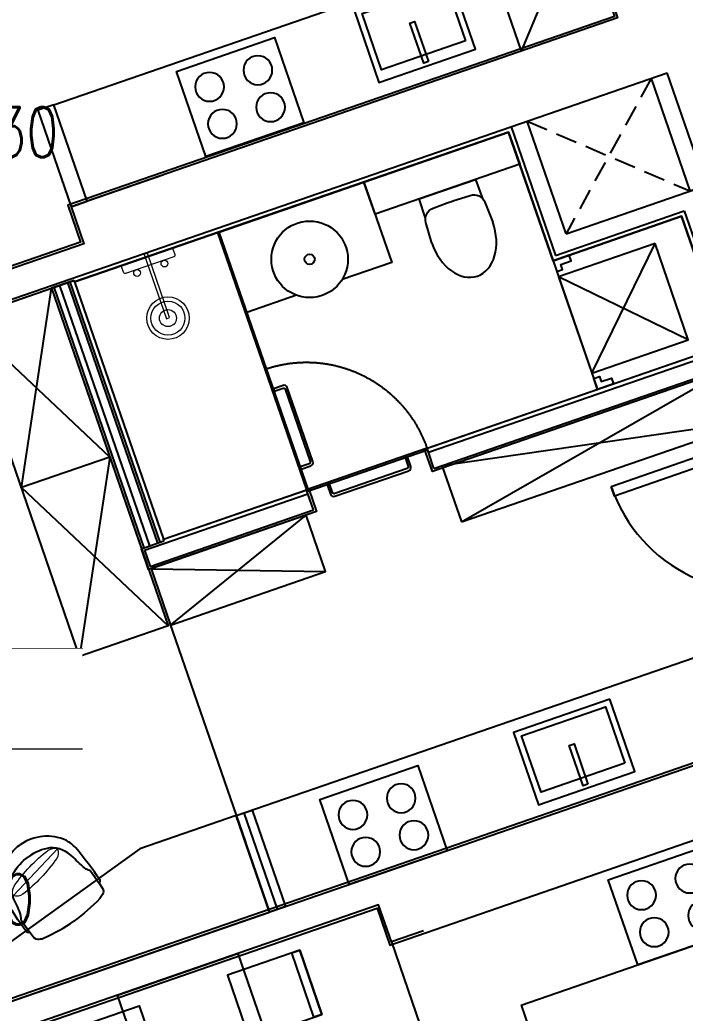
# Model space of a CAD drawing. Header units: millimetres. Extents: x -361702973 to 361248309, y -356458554 to 356543577.
# Drawn here: x 115272 to 119184, y 17413 to 23251 of the extents above; entities that cross this region are included whole.
import ezdxf
from ezdxf.enums import TextEntityAlignment as Align
from ezdxf.xclip import XClip

# ---------------------------------------------------------------- set-up
doc = ezdxf.new("R2010")
doc.units = ezdxf.units.MM
doc.header["$LTSCALE"] = 100
doc.header["$MEASUREMENT"] = 0
doc.header["$XCLIPFRAME"] = 0
doc.set_wipeout_variables(frame=1)
for name, pattern in [('ACAD_ISO03W100', [30, 12, -18]), ('SKYVILLA 3-F2$0$17-23F MEA_1BR (Type-2)$0$DOTX2', [12.7, 0, -12.7]), ('Xref_ST_MBDV Cot vach 30.7.2022$0$HIDDEN', [0.375, 0.25, -0.125])]:
    doc.linetypes.add(name, pattern=pattern)
for name, color, linetype in [('A-_FURN----_E-_N', 251, 'Continuous'), ('A-_SANIEQPT_E-_N', 251, 'Continuous'), ('A-ANNO-ROOM', 50, 'Continuous'), ('A-WALL-FNSH', 11, 'Continuous'), ('dien tich thong thuy', 3, 'Continuous'), ('IDEA - dim', 251, 'Continuous'), ('KT-Cua', 36, 'Continuous'), ('KT-Net manh', 139, 'Continuous'), ('KT-Tuong', 1, 'Continuous'), ('Xref_ST_MBDV Cot vach 30.7.2022$0$KT-Khuat', 9, 'Xref_ST_MBDV Cot vach 30.7.2022$0$HIDDEN')]:
    doc.layers.add(name, color=color, linetype=linetype)
for name, color, linetype, lineweight in [('A-NoiThat', 39, 'Continuous', 13), ('KT-Chuviet', 255, 'Continuous', 15), ('KT-Net thay', 7, 'Continuous', 15), ('KT-Net truc', 18, 'Continuous', 15)]:
    doc.layers.add(name, color=color, linetype=linetype, lineweight=lineweight)
doc.styles.add('220126_HDN_HBA typical plan$0$211210_HDN_HBA_TYPICAL PLAN CORE OPT 1$0$HBA-Text', font='GOTHIC.TTF')
doc.styles.add('font unicode ccu', font='arial.ttf')
doc.styles.add('ROMANS', font='ROMANS.SHX')

# ---------------------------------------------------------------- blocks, each defined once
blk = doc.blocks.new('A$C418F5BC8')
at = {"layer": 'A-ANNO-ROOM', "insert": (648.1133449638728, 1090.790118377889), "char_height": 600, "attachment_point": 2, "rotation": 50.44882673977027, "style": '220126_HDN_HBA typical plan$0$211210_HDN_HBA_TYPICAL PLAN CORE OPT 1$0$HBA-Text'}
blk.add_mtext_dynamic_manual_height_columns('SL-S', width=722857412.8743668, gutter_width=9765.624999999996, heights=[0], dxfattribs=at)
blk = doc.blocks.new('A$C1AAC5519')
at = {"layer": 'A-ANNO-ROOM', "insert": (772.955269176513, 1216.574747113511), "char_height": 600, "attachment_point": 2, "rotation": 50.44882673977027, "style": '220126_HDN_HBA typical plan$0$211210_HDN_HBA_TYPICAL PLAN CORE OPT 1$0$HBA-Text'}
blk.add_mtext_dynamic_manual_height_columns('1-BR', width=722857412.8743668, gutter_width=9765.624999999996, heights=[0], dxfattribs=at)
blk = doc.blocks.new('A$C2A6C5140')
at = {"layer": 'A-ANNO-ROOM', "insert": (731.4497625969816, 1190.0169191678, 0.0003277973379295924), "char_height": 600, "attachment_point": 2, "rotation": 50.44882673977027, "style": '220126_HDN_HBA typical plan$0$211210_HDN_HBA_TYPICAL PLAN CORE OPT 1$0$HBA-Text'}
blk.add_mtext_dynamic_manual_height_columns('2-BR', width=722857412.8743668, gutter_width=9765.624999999996, heights=[0], dxfattribs=at)
blk = doc.blocks.new('A$C5388591E')
at = {"layer": 'A-ANNO-ROOM', "insert": (894.3001998505497, 842.1987865094561, 0.0004622000541105721), "char_height": 600, "attachment_point": 2, "rotation": 1.4064704596368105, "style": '220126_HDN_HBA typical plan$0$211210_HDN_HBA_TYPICAL PLAN CORE OPT 1$0$HBA-Text'}
blk.add_mtext_dynamic_manual_height_columns('3-BR', width=722857412.8743668, gutter_width=9765.624999999996, heights=[0], dxfattribs=at)
blk = doc.blocks.new('A$C21AF0CCA')
at = {"layer": 'A-ANNO-ROOM', "insert": (1197.56892258345, 814.6835720778872), "char_height": 600, "attachment_point": 2, "rotation": 0.10542954816276216, "style": '220126_HDN_HBA typical plan$0$211210_HDN_HBA_TYPICAL PLAN CORE OPT 1$0$HBA-Text'}
blk.add_mtext_dynamic_manual_height_columns('1-BR+', width=722857412.8743668, gutter_width=9765.624999999996, heights=[0], dxfattribs=at)
blk = doc.blocks.new('220126_HDN_HBA typical plan$0$210902_YS plan 330pm ver13$0$TOTO-WC-CW822J')
at = {"color": 0}
blk.add_lwpolyline([(-177.2072506700642, -119.1915361834399), (-175, 0), (175, 0), (177.2072506700642, -119.1915361836145)], dxfattribs=at)
blk.add_lwpolyline([(-190, -270), (-183.3947591906181, -144.5004246227618, -0.3908696114996718), (-115.4352058441145, -78.20653349565691), (-27.76706723973621, -75.77130742336158, -0.01388621073825284), (27.76706724101678, -75.77130742336158), (115.4352058439981, -78.20653349565691, -0.3908696114996718), (183.3947591905016, -144.5004246227618), (190, -270)], format="xyb", dxfattribs=at)
blk.add_ellipse((0, -270), major_axis=(0, -270), ratio=0.7037037037037037, start_param=4.71238898038469, end_param=7.853981633974483, dxfattribs=at)
blk = doc.blocks.new('cuawc')
at = {"layer": 'IDEA - dim'}
blk.add_lwpolyline([(-760, 0), (-10, 0), (-10, -10), (-760, -10)], close=True, dxfattribs=at)
blk.add_lwpolyline([(-134.9999995920807, -10), (-134.9999999012798, -69.99999993096571, -0.4142135623730955), (-154.9999998733401, -89.9999998335843), (-614.9999995492399, -89.9999999582069, -0.4142135623730945), (-634.9999997187406, -70.0000000022701), (-635, -10), (-619.9999997802079, -10.00000001001172), (-619.9999996982515, -65.00000014714897, 0.4142135623731028), (-609.9999993927777, -74.99999979144195), (-159.9999995660037, -74.99999985605245, 0.4142135623730875), (-149.9999995790422, -64.99999990471406), (-149.9999996628612, -9.999999767518602), (-134.9999995920807, -10)], format="xyb", dxfattribs=at)
at = {"layer": 'KT-Cua'}
blk.add_lwpolyline([(-10, -750), (-10, 0), (0, 0), (0, -750)], close=True, dxfattribs=at)
blk.add_lwpolyline([(0, -124.9999995912076), (59.99999993108213, -124.9999999016291, -0.4142135623730955), (79.99999983422458, -144.999999873573), (79.9999999590218, -604.9999995499966, -0.4142135623730945), (60.00000000186265, -624.9999997186824), (0, -625), (9.313225746154785e-09, -609.9999997809646), (55.00000014714897, -609.9999996974366, 0.4142135623731028), (64.99999979138374, -599.9999993928359), (64.99999985657632, -149.9999995657708, 0.4142135623730875), (54.9999999050051, -139.9999995797989), (-2.328306436538696e-07, -139.9999996633269), (0, -124.9999995912076)], format="xyb", dxfattribs=at)
at = {"layer": 'KT-Net manh', "linetype": 'ACAD_ISO03W100', "ltscale": 4}
blk.add_arc((-10.00800025224789, -0.00334509369485101), 749.991999755212, 179.9997444509397, 270.7645857034216, dxfattribs=at)
blk = doc.blocks.new('A$C2A980E36')
at = {"ltscale": 0.5}
blk.add_lwpolyline([(-10, 0), (10, 0), (10, 400), (-10, 400)], close=True, dxfattribs=at)
blk.add_lwpolyline([(160, 60), (160, 30, -0.4142135623730916), (150, 20), (-150, 20, -0.4142135623730987), (-160, 30), (-160, 60.00000000000728, -0.414213562373095), (-150, 70.00000000000728), (150, 70, -0.4142135623730915)], format="xyb", close=True, dxfattribs=at)
for centre, radius in [((0, 400), 125), ((0, 400), 100), ((0, 400), 50), ((-85, 90.00000000000728), 20), ((85, 90), 20)]:
    blk.add_circle(centre, radius, dxfattribs=at)
blk = doc.blocks.new('*U147')
at = {"ltscale": 5}
blk.add_lwpolyline([(305, -530), (305, -1.13686837721616e-13), (-305, 0), (-305, -530)], close=True, dxfattribs=at)
for centre in [(-150, -150), (150, -150.0000000000001), (-150, -380), (150, -380)]:
    blk.add_circle(centre, 85, dxfattribs=at)
blk = doc.blocks.new('*U148')
at = {"ltscale": 5}
for points in [[(-300, -450), (300, -450), (300, 0), (-300, 0)], [(-15, -20), (15, -20), (15, -270), (-15, -270)], [(-261, -65), (261, -65), (261, -415), (-261, -415)]]:
    blk.add_lwpolyline(points, close=True, dxfattribs=at)
blk = doc.blocks.new('SKYVILLA 3-F2$0$17-23F MEA_1BR (Type-2)$0$LC725X700')
at = {"linetype": 'SKYVILLA 3-F2$0$17-23F MEA_1BR (Type-2)$0$DOTX2'}
blk.add_wipeout([(-329.20857255398005, 128.5645001668454), (-334.2245521306031, 129.26215030932508), (-339.89530097965326, 131.5417837476416), (-344.79364018798515, 135.28634096913447), (-347.82351372642734, 139.06634735810803), (-349.23150877941225, 141.61240036999516), (-349.61655128873826, 169.77591467076854), (-349.72852495235566, 212.72405177168548), (-349.1561350775155, 261.67997752988595), (-347.69072592780867, 314.8061003665207), (-345.0855721182015, 372.81562358149677), (-342.544110737741, 414.80194563286204), (-338.13726942279027, 465.02011369307), (-329.63293918434647, 501.49654842681775), (-316.77454489858064, 536.2342969251185), (-292.9598737674096, 575.7165818394278), (-273.66116191363835, 600.2618389864219), (-247.91144219916896, 627.2464977576165), (-215.89339867590752, 654.1242089157604), (-180.67445450551168, 677.2543463991606), (-155.19068662042264, 690.5896267177595), (-126.13042591042176, 702.8052026018704), (-72.22658312869316, 718.0513448768179), (-29.92357276272378, 723.9144001932436), (2.9103830456733704e-11, 724.9999999999854), (33.625624178515864, 723.5728183392057), (65.55440985447785, 719.2557832245802), (103.7628667238605, 710.1388726710429), (142.4099128996313, 696.186351260083), (169.77451466220373, 683.0960188488825), (212.1898601953726, 656.5980412062636), (240.03365024256345, 634.1651681908843), (273.9408329308935, 599.545123918535), (300.0356082161161, 564.9930578262865), (312.39088808736415, 545.0013043080689), (324.8370892388193, 515.1470517472335), (332.2716066313442, 490.9312822305801), (337.2932158916374, 468.0171532656532), (339.199745322956, 455.8579605907289), (342.6692504865641, 407.9843941243889), (344.759483454749, 372.8370049029036), (346.58817977613944, 334.76250027591595), (347.89857910324645, 298.8487837667344), (349.1282923014951, 243.71554549681605), (349.4308251121838, 199.72261204590905), (349.3007066360733, 170.6986023447971), (348.90713248490647, 141.60205363796558), (346.5994959351374, 137.75192190798407), (343.189878986057, 134.08388337241195), (338.5161125051818, 130.96800657335552), (333.7633519498486, 129.21766744722845), (330.643786208806, 128.67635896494903), (328.8843137752265, 128.56832908981596), (328.4935816753132, 85.09977185027674), (327.87845889995515, 77.68459562481439), (325.90614630113123, 69.63308428472374), (322.92311946344853, 62.57588599709561), (319.125602848173, 56.37358938640682), (313.51677157937957, 49.8281734300399), (307.36744008718233, 44.69269932800671), (300.48446710295684, 40.60906147886999), (289.64543875830714, 35.70718470281281), (280.79841195027984, 32.27938993522548), (273.88769531266007, 29.93993530757143), (267.5487804991135, 28.044269106467254), (253.722788905754, 25.253064251606702), (239.62565421065665, 22.801601491839392), (221.61845525997342, 19.852815152786206), (181.337293893288, 13.99302190580056), (132.77756318161846, 8.269766041179537), (95.7066983813711, 4.87827266145905), (44.54826131106529, 1.5776135550113395), (-9.31983463880897, 0.22817791800480336), (-62.2537695964711, 2.524596062488854), (-51.24567781224323, 1.9067451778100803), (-95.27347505239595, 4.821065734155127), (-142.4115997843037, 9.25609272212023), (-189.183664974189, 15.011280046179309), (-222.84172299160855, 19.995597521177842), (-255.40167513552296, 25.495329638171825), (-283.1280886404711, 33.01301643460465), (-300.80875762333744, 40.60906147886999), (-312.06995317807014, 48.172411585532245), (-321.1327565407846, 58.87601391026692), (-325.1830128954025, 66.7943995083915), (-327.40656700784166, 73.71147331979591), (-328.81787219570833, 85.09977185027674)], dxfattribs=at)
at = {"color": 251, "linetype": 'ByBlock', "lineweight": 5, "true_color": 0x636466}
blk.add_line((220.3552918270871, 531.5958836431964), (-271.4988140640125, 433.1982285997365), dxfattribs=at)
at = {"color": 0, "linetype": 'ByBlock', "lineweight": -2}
for points in [[(-329.2086583281343, 128.5748468989623, -0.283451554995944), (-349.2315087794414, 141.6124003700097, -0.02447139489988224), (-339.5241216174763, 455.8683073228458, -0.07882240082438097), (-312.7152643819427, 545.0116510401131, -0.2702044043972536), (0, 725, -0.2703701762830269)], [(328.8842820335558, 128.5645001668599, 0.283451554995944), (348.9071324848628, 141.6020536379656, 0.02447139489988224), (339.1997453228978, 455.8579605907435, 0.07882240082438097), (312.3908880873641, 545.0013043080689, 0.2699373523451659), (0, 725, 0.2703701762830269)], [(-330.1621452602049, 243.5917460632627, 0.05672445241523998), (-311.65090554575, 274.6802046659868, 0.04932282282785588), (-281.9319089231722, 408.0370610062382, -0.21221269650396), (-176.1367818103536, 572.707509554748, -0.1131663125640652), (0, 611.9221293181763)], [(329.8378547397515, 243.5917460632627, -0.05672445241523998), (311.3266150252966, 274.6802046659868, -0.04932282282785588), (281.6076184027188, 408.0370610062382, 0.21221269650396), (175.8124912899002, 572.707509554748, 0.112973591019298), (0, 611.9221293181763)], [(-329.2085725540092, 128.5645001668599), (-328.8178721957447, 85.09977185027674, 0.2840791517365884), (-300.8087576234248, 40.60906147886999, 0.04961714147745996), (-264.7823236373006, 27.20450006233295, 0.04038689887932552), (0, 0, 0.05404043549341667)], [(328.8843137752192, 128.5683290897869), (328.4935816752914, 85.09977185027674, -0.2840791517365884), (300.4844671029714, 40.60906147886999, -0.04961714147745996), (264.4580331168472, 27.20450006233295, -0.04032763858299612), (0, 0, -0.05404043549341667)]]:
    blk.add_lwpolyline(points, format="xyb", dxfattribs=at)
at = {"color": 251, "linetype": 'ByBlock', "lineweight": 5, "true_color": 0x636466}
blk.add_lwpolyline([(220.3552918270943, 531.5958836431964, -0.2288388626395793), (171.5240227929753, 474.8293897758704, -0.04270394762528701), (-13.76404251324129, 423.3745634145453, -0.04270394762528701), (-204.5870028848658, 399.5866653186968, -0.2288388626395793), (-271.4988140640125, 433.1982285997365, -0.2288388626395793), (-222.6675450299153, 489.9647224670625, -0.04270394762528701), (-37.37947972367692, 541.4195488283876, -0.04270394762528701), (153.4434806479258, 565.2074469242361, -0.2288388626395793)], format="xyb", close=True, dxfattribs=at)
at = {"color": 0, "linetype": 'ByBlock', "lineweight": -2}
for points in [[(-330.1621452602049, 243.5917460632627), (-329.2085725540092, 128.5645001668599)], [(329.8378547397515, 243.5917460632627), (328.8842820335558, 128.5645001668599)]]:
    blk.add_lwpolyline(points, dxfattribs=at)
blk = doc.blocks.new('17')
at = {"layer": 'A-_FURN----_E-_N', "linetype": 'Continuous'}
for points in [[(3874.999999999993, 1895.000000000015), (3874.999999999985, 995.0000000000364), (3674.999999999993, 995.0000000000146), (3675, 1895.000000000036)], [(2274.999999998123, 995.0000000000873), (2342.49999999813, 995.0000000000655), (2342.499999998137, 959.0000000000728), (2310.99999999813, 959.0000000000728), (2310.99999999813, 895.0000000000873), (2274.99999999813, 895.0000000000873)], [(2974.99999999813, 395.0000000000728), (2974.99999999813, 995.0000000000873), (2374.99999999813, 995.00000000008), (2374.99999999813, 395.0000000000873)], [(3074.99999999813, 995.00000000008), (3007.499999998123, 995.0000000000946), (3007.49999999813, 959.0000000000873), (3038.99999999813, 959.0000000000873), (3038.99999999813, 895.0000000000873), (3074.999999998123, 895.0000000000873)]]:
    blk.add_lwpolyline(points, close=True, dxfattribs=at)
at = {"layer": 'A-WALL-FNSH', "color": 5}
for p, q in [((-1.86992110684514e-09, 3770.000000000073), (599.9999999981301, 3770.000000000073)), ((3885.000000001884, 3785.00000000001), (2265, 3785.000000000074))]:
    blk.add_line(p, q, dxfattribs=at)
at = {"layer": 'IDEA - dim'}
for p, q in [((2834.999999997205, 3835.000000000035), (2834.999999997219, 4385.000000000028)), ((599.9999999981301, 3820.000000000146), (-1.86992110684514e-09, 3820.000000000138)), ((3885.000000001871, 3835.00000000001), (2265.000000000033, 3835.000000000073)), ((3884.999999998128, 3820.000000000015), (2264.999999996273, 3820.000000000087)), ((3884.999999998124, 3695), (3884.999999998129, 3835.00000000001)), ((3885.000000001862, 3735.000000000039), (2265, 3735.000000000078)), ((3884.999999998124, 3720.000000000007), (2264.999999996227, 3720.000000000072)), ((3874.999999998124, 3695), (3884.999999998124, 3695)), ((2249.999999996267, 2805.000000000022), (2274.99999999813, 2805.000000000015)), ((2250.008000250898, 2055.004655151133), (2275.008000250891, 2055.004655151119)), ((2149.99999999813, 2005.000000000029), (1799.99999999813, 2004.999999999985)), ((1799.99999999813, 2004.999999999985), (1799.999999998137, 170.0000000000364)), ((3074.999999999985, 995.0000000000728), (2274.999999998123, 995.0000000000873))]:
    blk.add_line(p, q, dxfattribs=at)
for points in [[(3884.999999998136, 3835.000000000014), (1784.999999996288, 3835.000000000028), (1784.999999996295, 4385.000000000021), (3884.999999998136, 4385.000000000035)], [(-1.86992110684514e-09, 3820.000000000138), (599.9999999981301, 3820.000000000146), (599.9999999981301, 3720.000000000131), (-1.86992110684514e-09, 3720.000000000138)], [(2134.999999996614, 3820.000000000059), (1784.999999996629, 3820.000000000051), (1784.999999996614, 2854.999999999877), (2134.999999996614, 2854.999999999869)], [(3024.99999999813, 2795.000000000015), (3874.999999999985, 2795.000000000022), (3874.999999999993, 2805.000000000015), (3024.99999999813, 2805.000000000029)], [(1710, 1105.000000000429), (1710.000000000007, 185.000000000422), (1649.999999999993, 185.0000000004075), (1650, 1105.000000000407)]]:
    blk.add_lwpolyline(points, close=True, dxfattribs=at)
for points in [[(599.9999999981301, 3820.000000000146), (599.9999999981301, 970.0000000000146)], [(1574.999999998107, 184.9999998668129), (2135.000063660274, 185.0000000001439), (2135.008063913043, 2070.004655151129), (2275.008064767028, 2070.00465515114), (2274.999999996208, 195.0000000001025), (3074.999999998104, 194.9999999999779), (3074.999999998104, 995.0000000000848), (3874.999999998133, 995.0000000000348), (3874.999999998124, 3695.000000000037), (2274.999999996247, 3695.000000000041), (2274.999999996248, 2790.000000000029), (2134.999999996249, 2790.000000000036), (2134.999999996842, 3835.000000000138), (2264.99999999628, 3835.000000000153), (2264.999999996216, 3695.000000000034), (2274.999999996247, 3695.000000000041)], [(2275.008000250891, 2055.004655151119), (2274.999999998137, 195.0000000000873), (3074.999999999993, 194.9999999999782), (3074.999999999985, 995.0000000000728), (3874.999999999985, 995.0000000000364), (3874.999999999993, 3695), (2274.99999999813, 3695.000000000036), (2274.99999999813, 2805.000000000015)], [(3374.999999999993, 2486.421356237333), (3374.999999999993, 2794.999999999949), (3874.999999999985, 2795.000000000022), (3874.999999999993, 1895.000000000015), (3374.999999999985, 1895.000000000022), (3374.999999999993, 2203.578643762703)], [(3899.999999999993, 100.000000000764), (3199.999999999985, 100.000000001819), (3199.999999999985, 1.455191522836685e-11), (3899.999999999993, 1.455191522836685e-11)]]:
    blk.add_lwpolyline(points, dxfattribs=at)
for radius in [224.9999999999999, 29.99999999999998]:
    blk.add_circle((3549.999999999978, 2345.000000000022), radius, dxfattribs=at)
blk.add_arc((1710.000000000007, 185.000000000422), 919.9999999999994, 90, 180, dxfattribs=at)
at = {"layer": 'KT-Net manh', "linetype": 'ACAD_ISO03W100', "ltscale": 4}
for p, q in [((2834.999999997219, 4385.000000000006), (1784.999999996302, 3835.000000000166)), ((2834.999999997219, 3835.000000000014), (1784.999999996288, 4384.999999999905)), ((2834.999999997226, 4385.000000000014), (3884.999999998129, 3835.000000000101)), ((2834.999999997226, 3835.000000000035), (3884.999999998136, 4384.999999999919)), ((1799.999999998145, 3820.000000000131), (434.9999999999927, 3820.000000000131)), ((2374.99999999813, 395.0000000000873), (2974.99999999813, 995.0000000000873)), ((2374.99999999813, 995.00000000008), (2974.99999999813, 395.0000000000728))]:
    blk.add_line(p, q, dxfattribs=at)
for points in [[(2134.999999996614, 3820.000000000059), (1784.999999996614, 2854.999999999877)], [(1784.999999996629, 3820.000000000051), (2134.999999996614, 2854.99999999992)], [(1799.999999998145, 2004.999999999985), (2149.999999999985, 170.0000000000146)], [(2149.99999999813, 2005.000000000029), (1799.999999998137, 170.0000000000364)]]:
    blk.add_lwpolyline(points, dxfattribs=at)
at = {"layer": 'KT-Tuong'}
for p, q in [((2149.99999999813, 3820.000000000153), (2149.999999999993, 2804.999999999971)), ((2249.99999999626, 3820.000000000087), (2149.99999999813, 3820.000000000153)), ((2249.99999999813, 3820.000000000116), (2249.999999998116, 2805.000000000015)), ((2149.99999999813, 2805.000000000036), (2249.999999996267, 2805.000000000022)), ((2150.008000252761, 2055.004655151177), (2149.999999999985, 170.0000000000146)), ((2150.008000250898, 2055.004655151133), (2250.008000250898, 2055.004655151133)), ((2250.008000250898, 2055.004655151053), (2249.99999999813, 169.9999999999782)), ((3100.000000001848, 970.0000000000728), (3099.999999999993, 170.0000000000291)), ((3899.999999999993, 970.0000000000291), (3100.000000001848, 970.0000000000728)), ((3200.000000001863, 870.0000000000291), (3199.999999999985, 1.455191522836685e-11)), ((3200.000000001863, 870.0000000000291), (3899.999999999993, 870.0000000000218)), ((3099.999999999993, 169.9999999999709), (2249.99999999813, 170.00000000008))]:
    blk.add_line(p, q, dxfattribs=at)
for points in [[(-7.275957614183426e-12, 9600.000000000022), (0, 2.182787284255028e-11)], [(3899.999999999993, 9600.000000000015), (3899.999999999993, 1.455191522836685e-11)]]:
    blk.add_lwpolyline(points, dxfattribs=at)
at = {"layer": 'Xref_ST_MBDV Cot vach 30.7.2022$0$KT-Khuat', "linetype": 'Xref_ST_MBDV Cot vach 30.7.2022$0$HIDDEN', "ltscale": 5}
for p, q in [((3899.999999999993, 870.0000000000218), (3200.000000000196, 100.0002323796143)), ((3899.999999999993, 100.000000000764), (3200.000000001863, 870.0000000000291))]:
    blk.add_line(p, q, dxfattribs=at)
at = {"layer": 'A-_SANIEQPT_E-_N', "linetype": 'Continuous', "extrusion": (0, 0, -1), "zscale": -0.9999999999999998, "rotation": 90}
blk.add_blockref('*U147', (-529.9999999981301, 3020.000000000146), dxfattribs=at)
at = {"layer": 'A-_SANIEQPT_E-_N', "linetype": 'Continuous', "rotation": 90}
blk.add_blockref('*U148', (79.99999999813008, 1820.000000000196), dxfattribs=at)
at = {"layer": 'A-_SANIEQPT_E-_N', "rotation": 270}
blk.add_blockref('220126_HDN_HBA typical plan$0$210902_YS plan 330pm ver13$0$TOTO-WC-CW822J', (3674.999999999993, 1445.000000000029), dxfattribs=at)
at = {"layer": 'A-NoiThat', "rotation": 90}
blk.add_blockref('A$C2A980E36', (3894.999999999993, 3245.000000000029), dxfattribs=at)
at = {"layer": 'IDEA - dim', "xscale": 0.7575757575757571, "yscale": 0.7575757575757571, "zscale": 0.7575757575757571, "rotation": 286.1656182710328}
blk.add_blockref('SKYVILLA 3-F2$0$17-23F MEA_1BR (Type-2)$0$LC725X700', (324.8875357136203, 4924.38045862232), dxfattribs=at)
at = {"layer": 'IDEA - dim', "extrusion": (0, 0, -1), "zscale": -0.9999999999999998}
blk.add_blockref('cuawc', (-2264.99999999813, 2805.000000000029), dxfattribs=at)
at = {"layer": 'IDEA - dim'}
blk.add_lwpolyline([(599.9999999981301, 3820.000000000146), (599.9999999981301, 4420.000000000131), (299.9999999981301, 5426.482790288486), (299.9999999999927, 7420.000000000131), (-7.275957614183426e-12, 7420.000000000131), (-1.86992110684514e-09, 3820.000000000138)], close=True, dxfattribs=at)
blk = doc.blocks.new('*U146')
at = {"linetype": 'Continuous'}
for points in [[(-375.0000000000002, -849.9999999962746), (374.9999999999998, -849.9999999962748), (375.0000000000002, 850.0000000037252), (-374.9999999999998, 850.0000000037254)], [(-724.9999999999999, 750.0000000037254), (-274.9999999999999, 750.0000000037253), (-274.9999999999999, 350.0000000037253), (-724.9999999999999, 350.0000000037254)], [(-724.9999999999999, 350.0000000037254), (-674.9999999999999, 350.0000000037254), (-674.9999999999999, 750.0000000037254), (-724.9999999999999, 750.0000000037254)], [(725.0000000000001, 750.0000000037252), (275.0000000000001, 750.0000000037253), (275.0000000000001, 350.0000000037252), (725.0000000000001, 350.0000000037252)], [(725.0000000000001, 350.0000000037252), (675.0000000000001, 350.0000000037252), (675.0000000000001, 750.0000000037252), (725.0000000000001, 750.0000000037252)], [(-725, 200.0000000037254), (-274.9999999999999, 200.0000000037253), (-275.0000000000001, -199.9999999962747), (-725, -199.9999999962746)], [(-725, -199.9999999962746), (-675, -199.9999999962746), (-675, 200.0000000037254), (-725, 200.0000000037254)], [(725, 200.0000000037251), (275.0000000000001, 200.0000000037252), (274.9999999999999, -199.9999999962748), (725, -199.9999999962749)], [(725, -199.9999999962749), (675, -199.9999999962748), (675, 200.0000000037252), (725, 200.0000000037251)], [(-725.0000000000001, -749.9999999962746), (-275.0000000000001, -749.9999999962747), (-275.0000000000001, -349.9999999962747), (-725.0000000000001, -349.9999999962746)], [(-725.0000000000001, -349.9999999962746), (-675.0000000000001, -349.9999999962746), (-675.0000000000001, -749.9999999962746), (-725.0000000000001, -749.9999999962746)], [(724.9999999999999, -749.9999999962748), (274.9999999999999, -749.9999999962747), (274.9999999999999, -349.9999999962748), (724.9999999999999, -349.9999999962748)], [(724.9999999999999, -349.9999999962748), (674.9999999999999, -349.9999999962748), (674.9999999999999, -749.9999999962748), (724.9999999999999, -749.9999999962748)]]:
    blk.add_lwpolyline(points, close=True, dxfattribs=at)
blk = doc.blocks.new('22')
at = {"layer": 'IDEA - dim'}
for p, q in [((-4698.5876084505, 1766.659917587898), (-2972.229739421833, 2373.774817605081)), ((-5463.660648514604, 2133.624825685187), (-4833.322772746702, 341.2314089476531)), ((-4698.5876084505, 1766.659917587906), (-4267.303798874549, 540.2854750119222))]:
    blk.add_line(p, q, dxfattribs=at)
at = {"layer": 'KT-Tuong'}
blk.add_lwpolyline([(-5274.987657231861, 2199.976181045771), (-5463.660648514604, 2133.624825685187), (-5539.9647071824, 2350.598765669434), (-8747.405772861515, 1222.625649326274)], dxfattribs=at)
at = {"layer": 'A-_FURN----_E-_N', "linetype": 'Continuous', "xscale": -0.9999999999999997, "rotation": 199.3754393591273}
blk.add_blockref('*U146', (-6437.177650557031, 1134.042578074241), dxfattribs=at)
at = {"layer": 'A-_SANIEQPT_E-_N', "linetype": 'Continuous', "xscale": -0.9999999999999989, "rotation": 19.37543935912716}
blk.add_blockref('*U147', (-3902.752795864391, 2608.352823700276), dxfattribs=at)
blk = doc.blocks.new('16')
at = {"layer": 'IDEA - dim'}
blk.add_line((4925.000000000917, 769.9999999928114), (5600.000000000917, 769.9999999928114), dxfattribs=at)
blk.add_lwpolyline([(5600.000000000931, 3469.99999999284), (5000.00000000092, 3469.99999999284), (5000.00000000092, 3569.999999993306), (5599.999999999065, 3569.99999999284)], close=True, dxfattribs=at)
blk.add_lwpolyline([(4999.999999999069, 169.9999999942083), (5599.999999999058, 169.9999999937427), (5600.000000000931, 3469.99999999284), (5000.00000000092, 3469.99999999284), (4999.999999999058, 769.9999999933061), (4125.000000000931, 769.9999999933061), (4124.999999999061, 169.9999999937718)], dxfattribs=at)
at = {"layer": 'KT-Net manh', "linetype": 'ACAD_ISO03W100', "ltscale": 4}
blk.add_line((4925.000000000924, 169.9999999937427), (5600.000000000917, 769.9999999928114), dxfattribs=at)
at = {"layer": 'KT-Tuong'}
blk.add_lwpolyline([(5599.999999981836, 3000.000685518811), (5599.999999982276, 3569.999999992811), (5830.000000627679, 3569.999999952299), (5830.000000610347, 6600.000912125848)], dxfattribs=at)
at = {"layer": 'IDEA - dim', "extrusion": (0, 0, -1), "xscale": -0.9999999999999997, "zscale": -0.9999999999999997, "rotation": 270}
blk.add_blockref('*U147', (-5049.99999991103, 2419.999999992811), dxfattribs=at)
at = {"layer": 'IDEA - dim', "xscale": -0.9999999999999989, "rotation": 270}
blk.add_blockref('*U148', (5500.000000000913, 1319.999999992811), dxfattribs=at)
blk = doc.blocks.new('TAG CAO DO SAN')
at = {"layer": 'KT-Net thay', "flags": 128}
blk.add_lwpolyline([(1526701.778855525, -266095.2298759429), (1526701.778855525, -266566.6584041911), (1527644.63591202, -266566.6584041911), (1527644.63591202, -266095.2298759429)], close=True, dxfattribs=at)
blk.add_wipeout([(1526701.778855525, -266095.2298759429), (1527644.6359120198, -266095.2298759429), (1527644.6359120198, -266566.65840419114), (1526701.778855525, -266566.65840419114)]).dxf.layer = 'KT-Net thay'
for points in [[(1526701.778855525, -266330.9441400666), (1527644.63591202, -266330.9441400666)], [(1526701.778855525, -266566.6584041911), (1527644.63591202, -266566.6584041911)]]:
    blk.add_lwpolyline(points, dxfattribs=at)
at = {"layer": 'KT-Chuviet', "color": 31, "style": 'ROMANS', "width": 0.75}
blk.add_text('DTTT:', height=117.8571320618522, dxfattribs=at).set_placement((1526748.92170835, -266507.8139601254))
at = {"layer": 'KT-Chuviet', "color": 31, "style": 'font unicode ccu', "width": 0.75}
blk.add_attdef('TÊNPHÒNG', text='', height=117.85713, dxfattribs=at).set_placement((1527175.308820772, -266213.4467624734), align=Align.MIDDLE_CENTER)
at = {"layer": 'KT-Chuviet', "color": 31, "ltscale": 15, "style": 'ROMANS', "width": 0.75, "flags": 8}
blk.add_attdef('CAO-DO', (1527091.943339912, -266507.7298381611), '', height=117.8571320618522, dxfattribs=at)

msp = doc.modelspace()

# ---------------------------------------------------------------- block references
at = {"layer": 'A-ANNO-ROOM'}
for p in [(-193366.6029767873, 192837.9996409905, 5.460855537377236e-05), (-194725.1126339572, 187914.7636662904, 5.460855537377236e-05), (-204628.500881133, 156603.4286092457, 5.461079910308954e-05), (-263479.6090599558, 50485.12915140932, 5.460850030168077e-05), (-269121.1781233152, 49296.5544193383, 5.460850030168077e-05), (-249390.2929153891, 45734.43883928895, 5.460850030168077e-05), (-231828.0778406897, 44407.82273046864, 5.460832008522107e-05), (-260545.3674363113, 42210.52099001262, 5.460850030168077e-05), (-266005.9544405445, 40714.37009385967, 5.460850030168077e-05), (-231175.8712175231, 40645.45605562796, 5.460850030168077e-05), (-228303.7210763374, 35687.765146195, 5.460832008522128e-05)]:
    msp.add_blockref('A$C21AF0CCA', p, dxfattribs=at)
at = {"layer": 'dien tich thong thuy'}
for name, p, rotation in [('A$C2A6C5140', (-235738.0721845079, 62244.32288491951, 3.214423980650787e-05), 310.9576437198666), ('A$C2A6C5140', (-226971.972951604, 58672.53392838872, 1.895367564819208e-05), 310.9576437198666), ('A$C2A6C5140', (-182858.1837168724, 33888.05154022964, 0.000178988243818107), 310.9576437198666), ('A$C2A6C5140', (-203396.9752949114, 23120.58807031136, 0.0001030398263186841), 310.9576437198666), ('A$C2A6C5140', (-180585.3237963979, 23151.33387848926, 0.000178988243818107), 310.9576437198666), ('A$C2A6C5140', (-196571.0380073554, 22922.69606213347, 0.000178988243818107), 310.9576437198666), ('A$C418F5BC8', (-247792.2532073302, 59981.48598654423, -1.001597833679712e-05), 309.6632197063607), ('A$C418F5BC8', (-251962.2979944813, 57974.75306764379, -1.001597833679712e-05), 309.6632197063607), ('A$C418F5BC8', (-255726.2573242666, 56926.2422651329, -1.001597833679712e-05), 309.6632197063607), ('A$C418F5BC8', (-259675.3290057395, 55322.63898630807, -1.001597833679712e-05), 309.6632197063607), ('A$C1AAC5519', (-244712.9849651629, 48430.23954045825, 0.0003723829774320968), 309.6566028083925), ('A$C1AAC5519', (-223357.5065853495, 48059.78935259463, 0.0005547181599990354), 309.6566028083925), ('A$C1AAC5519', (-221487.8086388012, 45005.57789840109, 0.0003723828570649432), 309.6566028083925), ('A$C418F5BC8', (-197487.0809651244, 33411.4671110799, -1.001597833679712e-05), 309.6632197063607), ('A$C418F5BC8', (-193448.7475272998, 33349.36583146098, -1.001597833679712e-05), 309.6632197063607), ('A$C418F5BC8', (-201711.797739714, 33256.21495891846, -1.001597833679712e-05), 309.6632197063607), ('A$C418F5BC8', (-206278.2197520126, 33163.06303948996, -1.001597833679712e-05), 309.6632197063607), ('A$C1AAC5519', (-271599.8972878471, 39640.33326624559, 0.0003723828655667127), 309.6566028083925), ('A$C418F5BC8', (-226889.0124284044, 31090.29572592763, -1.001597833679712e-05), 309.6632197063607), ('A$C1AAC5519', (-217339.68294671, 23702.2762728755, -0.3423708923741385), 309.6566028083925), ('A$C1AAC5519', (-211634.5547104646, 23442.24319922904, 0.0003723828655667127), 309.6566028083925), ('A$C1AAC5519', (-187964.0545017801, 23164.08220845302, 0.0003723828655667127), 309.6566028083925)]:
    msp.add_blockref(name, p, dxfattribs=dict(at, rotation=rotation))
for name, p in [('A$C418F5BC8', (-197463.7292652081, 182913.4540568058, 9.919419487628366e-05)), ('A$C418F5BC8', (-200258.9907205751, 179138.6891211519, 4.458552763712727e-05)), ('A$C2A6C5140', (-188160.0390614129, 177105.642765429, 9.919419487628366e-05)), ('A$C418F5BC8', (-200994.9430359419, 174771.894767079, 4.458552763712727e-05)), ('A$C2A6C5140', (-234759.4766391878, 172444.9136382493, 4.458552763712727e-05)), ('A$C418F5BC8', (-200719.9128290097, 170423.8323274105, 4.458552763712727e-05)), ('A$C2A6C5140', (-190797.8283776039, 169517.5067573905, 9.919419487628366e-05)), ('A$C1AAC5519', (-230167.9898228928, 167012.0323451896, 0.0003723828655667197)), ('A$C418F5BC8', (-202290.0123814641, 165833.5958576689, 9.919419487628366e-05)), ('A$C1AAC5519', (-241412.7857485664, 165333.8017953324, 0.0003723828655667197)), ('A$C418F5BC8', (-226321.6487100684, 164849.0004456656, 4.458552763712727e-05)), ('A$C418F5BC8', (-223174.4637594427, 162010.1787619262, 0.05488942016446244)), ('A$C418F5BC8', (-203583.8919471729, 161846.927602817, 4.458552763712727e-05)), ('A$C418F5BC8', (-244807.1773967599, 161329.3218979316, 0.05488941081008353)), ('A$C2A6C5140', (-193344.5366901597, 160504.8948145737, 9.919419487628366e-05)), ('A$C418F5BC8', (-219934.1653648383, 159334.2093209107, 0.05488940151768119)), ('A$C1AAC5519', (-248428.8589248053, 157037.2006521042, 0.0003723828655667197)), ('A$C1AAC5519', (-252286.3459864925, 152336.1708680308, 0.02738517669695963)), ('A$C2A6C5140', (-195752.5445711951, 151816.0180695198, 4.458552763712727e-05)), ('A$C418F5BC8', (-228142.1604593961, 149140.0456224125, 0.05488939420954132)), ('A$C1AAC5519', (-255923.8224010994, 147682.0149176453, 0.0004269909932618908)), ('A$C418F5BC8', (-224737.6489350568, 146340.2200414557, 0.05488939420954583)), ('A$C2A6C5140', (-198038.3940573054, 144980.9671920894, 4.458552763712727e-05)), ('A$C418F5BC8', (-221724.5828443308, 144236.942033412, 4.458552763895914e-05)), ('A$C1AAC5519', (-260576.8913636276, 142107.7025675907, 0.027822102169103)), ('A$C418F5BC8', (-245667.6157152384, 140788.472051876, 9.916924510345083e-05)), ('A$C418F5BC8', (-263605.4986913943, 138503.2694156115, 0.05488941081008353)), ('A$C2A6C5140', (-199977.0465312221, 137220.1243192966, 9.919419487628366e-05)), ('A$C418F5BC8', (-247616.0924330471, 136995.8708936881, 4.458552763712727e-05)), ('A$C418F5BC8', (-266636.7078710849, 135433.6128811316, 4.458552763712727e-05)), ('A$C1AAC5519', (-268569.1861684484, 131058.0044733415, 0.0003723828655667197)), ('A$C418F5BC8', (-252583.1748971227, 130659.4905633791, 9.92039971646407e-05)), ('A$C418F5BC8', (-256446.2619547517, 127486.843743643, 4.458552763712727e-05)), ('A$C418F5BC8', (-258902.9768848096, 124459.8911733059, 0.05488941081005369)), ('A$C2A6C5140', (-265461.1614808204, 122023.7036381988, 0.02705737929207316)), ('A$C5388591E', (-193808.7999730141, 199941.1790572023, 4.458570785358675e-05)), ('A$C5388591E', (-210573.5526519337, 135718.1497136029, 9.91946273371655e-05)), ('A$C5388591E', (-276921.94039411, 49051.50231821807, -1.001579812033762e-05)), ('A$C5388591E', (-224277.5649896398, 23412.81915787171, 4.458552763712727e-05))]:
    msp.add_blockref(name, p, dxfattribs=at)

# ---------------------------------------------------------------- next in the draw order: block references
at = {"layer": 'IDEA - dim', "rotation": 109.0471379204444}
msp.add_blockref('17', (120350.7116645131, 19253.57785937227), dxfattribs=at)

# ---------------------------------------------------------------- next in the draw order: linework, layer by layer
at = {"layer": 'dien tich thong thuy'}
for points, elevation in [([(118237.3454923142, 24807.99127169511), (118767.6576334313, 23271.95936623597), (115553.8062508129, 22162.38319018786), (115628.8658157277, 21944.9755965953), (112793.1137336974, 20965.93749601186), (112718.0541683968, 21183.34509001124), (110071.3538922344, 20269.57677222343), (109208.1688964547, 22769.76409782038), (109165.7439250171, 22892.64665068398), (108318.8762259454, 25345.57145594686), (110965.5773925105, 26259.34008116256), (110928.047395874, 26368.04380397846), (113116.302273547, 27123.5347057928), (113119.5657328876, 27114.0822017281), (114296.4024889087, 27520.38288963078), (114333.8700434445, 27411.85933392731), (115283.8467023924, 27739.83699781493), (115422.6059522831, 27337.92533393155), (117157.1404484919, 27936.77012305977), (117920.789936206, 25724.8841661484), (118237.3454162202, 24807.99124542378)], 1.548779682240311e-10), ([(115590.0952315554, 21720.20770586891), (115593.4209185939, 21710.57496127893), (118145.5970168525, 22591.7089818871), (118406.6737641481, 21835.50865656216), (119162.8740708316, 22096.58539125488), (119423.950854846, 21340.3850899827), (119479.1003362235, 21211.31643733522), (119609.6371068103, 20833.2157151621), (119926.1887709526, 19916.32147701476), (120170.9451092929, 19207.38293144672), (111474.5792823024, 16205.17997184589), (110211.6204166328, 19863.29934376718), (115590.0952315554, 21720.20770586891)], 1.548779753797655e-10), ([(113666.1010715003, 9857.50602650475), (111614.9701468919, 15798.54234575302), (114261.6710851553, 16712.3108904355), (114186.6115203037, 16929.71848397399), (117372.1056049388, 18029.50435593075), (117447.1654778571, 17812.09587008673), (120311.2119805243, 18801.10429097694), (121012.917660605, 16768.63656244983), (121378.4251068266, 15709.95610699659), (121562.810557713, 15175.8896327258), (120745.168942364, 14893.60039501341), (120875.7073160145, 14515.50023235191), (121765.8035167577, 14822.80428009317), (122451.8889737146, 14818.70129287143), (122451.8889737146, 12553.83582444665), (122704.9485812763, 12552.38579180057), (122693.6788587178, 10585.59450905161), (122463.6750829596, 10585.59450905161), (122447.6206850237, 7783.781975817314), (116562.7172935988, 7817.502497708043)], 1.548779753797655e-10)]:
    msp.add_lwpolyline(points, dxfattribs=dict(at, elevation=elevation))

# ---------------------------------------------------------------- next in the draw order: block references
at = {"layer": 'dien tich thong thuy', "rotation": 359.6716985285339}
msp.add_blockref('22', (122907.7942147688, 15666.27462234239), dxfattribs=at)
at = {"layer": 'IDEA - dim', "xscale": -1, "rotation": 109.047137953545}
msp.add_blockref('16', (117119.8869165311, 28611.55688519876), dxfattribs=at)

# ---------------------------------------------------------------- next in the draw order: block references
at = {"layer": 'KT-Net truc'}
ref = msp.add_blockref('TAG CAO DO SAN', (-3703329.586715366, 689302.0629362226, -0.0001646554084636038), dxfattribs=dict(at, xscale=2.5, yscale=2.5, zscale=2.5))
XClip(ref).set_block_clipping_path([(1526674.1636322693, -266330.944140067), (1527644.6359120198, -266095.2298759429)])
ref.add_attrib('CAO-DO', '55.7', (114400.2716344149, 23032.73834081972, -0.0001646554084636038), dxfattribs={"layer": 'KT-Chuviet', "color": 31, "ltscale": 15, "height": 294.6428301546305, "style": 'ROMANS', "width": 0.7500000000000001})
ref.add_attrib('CAO-DO', '-0.030', (114400.2716344149, 22443.45268051047, -0.0001646554084636038), dxfattribs={"layer": 'KT-Chuviet', "color": 31, "ltscale": 15, "height": 294.6428301546305, "style": 'ROMANS', "width": 0.7500000000000001})
ref.add_attrib('TÊNPHÒNG', 'S.B1P.7', dxfattribs={"layer": 'KT-Chuviet', "color": 31, "height": 294.642825, "style": 'font unicode ccu', "width": 0.7500000000000001}).set_placement((114608.6853365661, 23768.44603003887, -0.0001646554084636038), align=Align.MIDDLE_CENTER)
ref = msp.add_blockref('TAG CAO DO SAN', (-3703471.955799583, 684793.0236931669, 0.07225636280587579), dxfattribs=dict(at, xscale=2.5, yscale=2.5, zscale=2.5))
XClip(ref).set_block_clipping_path([(1526674.1636322693, -266330.944140067), (1527644.6359120198, -266095.2298759429)])
ref.add_attrib('CAO-DO', '39.6', (114257.9025501976, 18523.69909776398, 0.07225636280587579), dxfattribs={"layer": 'KT-Chuviet', "color": 31, "ltscale": 15, "height": 294.6428301546305, "style": 'ROMANS', "width": 0.7500000000000001})
ref.add_attrib('CAO-DO', '-0.030', (114257.9025501976, 17934.41343745473, 0.07225636280587579), dxfattribs={"layer": 'KT-Chuviet', "color": 31, "ltscale": 15, "height": 294.6428301546305, "style": 'ROMANS', "width": 0.7500000000000001})
ref.add_attrib('TÊNPHÒNG', 'S.ST.4', dxfattribs={"layer": 'KT-Chuviet', "color": 31, "height": 294.642825, "style": 'font unicode ccu', "width": 0.7500000000000001}).set_placement((114466.3162523487, 19259.40678698313, 0.07225636280587579), align=Align.MIDDLE_CENTER)

doc.saveas('drawing.dxf')
